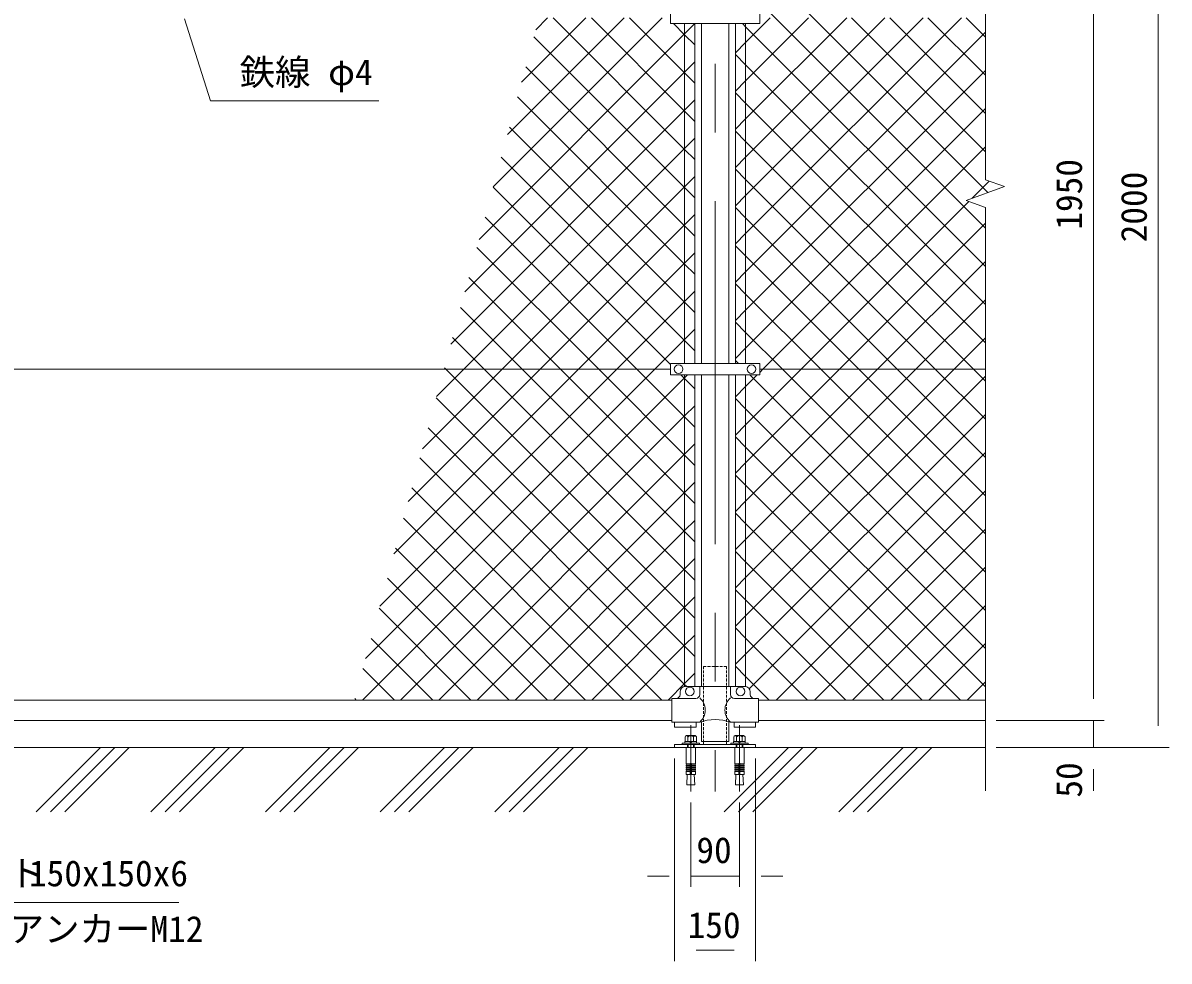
# Model space of a CAD drawing. Units: millimetres, scale not verified. Extents: x -4200 to 4200, y -2970 to 2970.
# Drawn here: x -2664 to -543, y 15 to 1751 of the extents above; entities that cross this region are included whole.
import ezdxf
from ezdxf.enums import TextEntityAlignment as Align

# ---------------------------------------------------------------- set-up
doc = ezdxf.new("R2010")
doc.units = ezdxf.units.MM
doc.header["$LTSCALE"] = 20
doc.linetypes.add('USER1', pattern=[50.8, 31.75, -6.35, 6.35, -6.35])
doc.linetypes.add('USER2', pattern=[0.375, 0.25, -0.125])
for name, color, linetype, lineweight in [('0-0_D-BMK', 2, 'USER1', 13), ('0-1_D-STR1', 1, 'Continuous', 18), ('0-2_D-STR3', 3, 'Continuous', 13), ('0-3_D-STR2', 7, 'Continuous', 9), ('0-4_D-STR-DIM', 7, 'Continuous', 9), ('0-6_D-STR-TXT', 7, 'Continuous', 9), ('0-B_D-BGD', 7, 'Continuous', 9), ('0-D_D-DCR-HCH', 7, 'Continuous', 9)]:
    doc.layers.add(name, color=color, linetype=linetype, lineweight=lineweight)
doc.styles.add('ＭＳ ゴシック', font='')
doc.styles.get('ＭＳ ゴシック').set_extended_font_data('MS Gothic')

msp = doc.modelspace()

# ---------------------------------------------------------------- linework, layer by layer
at = {"layer": '0-0_D-BMK'}
for p, q in [((-1382.72, 2437.06), (-1382.72, 328.6)), ((-1427.72, 451.6), (-1427.72, 328.6)), ((-1337.72, 451.6), (-1337.72, 328.6))]:
    msp.add_line(p, q, dxfattribs=at)
at = {"layer": '0-1_D-STR1'}
for p, q in [((-1408.12, 1749.5), (-1408.12, 1120.5)), ((-1357.32, 1749.5), (-1357.32, 1120.5)), ((-1408.12, 1099.5), (-1408.12, 523)), ((-1357.32, 1099.5), (-1357.32, 523)), ((-3302.72, 498), (-1462.72, 498)), ((-1302.72, 498), (-882.72, 498)), ((-3302.72, 460), (-1462.72, 460)), ((-1408.12, 457), (-1408.12, 421)), ((-1357.32, 457), (-1357.32, 421)), ((-1302.72, 460), (-882.72, 460)), ((-1408.12, 421), (-1357.32, 421))]:
    msp.add_line(p, q, dxfattribs=at)
at = {"layer": '0-2_D-STR3'}
for p, q in [((-1465.22, 1770.5), (-1465.22, 1749.5)), ((-1300.22, 1770.5), (-1300.22, 1749.5)), ((-1300.22, 1749.5), (-1465.22, 1749.5)), ((-1439.22, 1749.5), (-1439.22, 1120.5)), ((-1420.22, 1749.5), (-1420.22, 1120.5)), ((-1345.22, 1749.5), (-1345.22, 1120.5)), ((-1326.22, 1749.5), (-1326.22, 1120.5)), ((-3305.73, 1110), (-1465.22, 1110)), ((-1300.22, 1120.5), (-1465.22, 1120.5)), ((-1465.22, 1120.5), (-1465.22, 1099.5)), ((-1300.22, 1120.5), (-1300.22, 1099.5)), ((-1300.22, 1110), (-882.72, 1110)), ((-1300.22, 1099.5), (-1465.22, 1099.5)), ((-1439.22, 1099.5), (-1439.22, 522.89)), ((-1420.22, 1099.5), (-1420.22, 523)), ((-1345.22, 1099.5), (-1345.22, 523)), ((-1326.22, 1099.5), (-1326.22, 523)), ((-1447.72, 513), (-1447.72, 508)), ((-1437.72, 523), (-1327.72, 523)), ((-1411.27, 523), (-1411.27, 508)), ((-1354.17, 523), (-1354.17, 508)), ((-1317.72, 513), (-1317.72, 508)), ((-1462.72, 501), (-1462.72, 457)), ((-1418.27, 501), (-1462.72, 501)), ((-1302.72, 501), (-1347.17, 501)), ((-1302.72, 501), (-1302.72, 457)), ((-1411.27, 457), (-1462.72, 457)), ((-1457.72, 457), (-1457.72, 447.7)), ((-1417.72, 447.7), (-1457.72, 447.7)), ((-1417.72, 457), (-1417.72, 447.7)), ((-1302.72, 457), (-1354.17, 457)), ((-1347.72, 457), (-1347.72, 447.7)), ((-1307.72, 447.7), (-1347.72, 447.7)), ((-1307.72, 457), (-1307.72, 447.7)), ((-1436.37, 410), (-1419.07, 410)), ((-1404.07, 421), (-1404.07, 416)), ((-1361.37, 421), (-1361.37, 416)), ((-1346.37, 410), (-1329.07, 410))]:
    msp.add_line(p, q, dxfattribs=at)
at = {"layer": '0-2_D-STR3', "linetype": 'USER2'}
for p, q in [((-1404.07, 560), (-1404.07, 421)), ((-1404.07, 560), (-1361.37, 560)), ((-1361.37, 560), (-1361.37, 421))]:
    msp.add_line(p, q, dxfattribs=at)
at = {"layer": '0-2_D-STR3', "lineweight": 18}
for p, q in [((-1438.12, 429.6), (-1438.12, 421.3)), ((-1419.93, 432.1), (-1435.52, 432.1)), ((-1433.72, 432.1), (-1421.72, 432.1)), ((-1432.92, 421.3), (-1432.92, 429.6)), ((-1422.53, 421.3), (-1422.53, 429.6)), ((-1417.33, 421.3), (-1417.33, 429.6)), ((-1348.12, 429.6), (-1348.12, 421.3)), ((-1329.93, 432.1), (-1345.52, 432.1)), ((-1343.72, 432.1), (-1331.72, 432.1)), ((-1342.92, 421.3), (-1342.92, 429.6)), ((-1332.53, 421.3), (-1332.53, 429.6)), ((-1327.33, 421.3), (-1327.33, 429.6)), ((-1443.72, 418.3), (-1443.72, 416)), ((-1411.72, 418.3), (-1443.72, 418.3)), ((-1443.72, 416), (-1411.72, 416)), ((-1416.97, 421.3), (-1438.47, 421.3)), ((-1438.47, 421.3), (-1438.47, 418.3)), ((-1438.47, 418.3), (-1416.97, 418.3)), ((-1438.12, 421.3), (-1417.33, 421.3)), ((-1436.37, 410), (-1436.37, 379.96)), ((-1433.72, 416), (-1433.72, 410)), ((-1432.64, 410), (-1432.64, 416)), ((-1429.22, 421.3), (-1428.42, 418.3)), ((-1426.22, 418.3), (-1427.03, 421.3)), ((-1422.8, 410), (-1422.8, 416)), ((-1421.72, 410), (-1421.72, 416)), ((-1419.07, 410), (-1419.07, 379.96)), ((-1416.97, 418.3), (-1416.97, 421.3)), ((-1411.72, 416), (-1411.72, 418.3)), ((-1353.72, 418.3), (-1353.72, 416)), ((-1321.72, 418.3), (-1353.72, 418.3)), ((-1353.72, 416), (-1321.72, 416)), ((-1326.97, 421.3), (-1348.47, 421.3)), ((-1348.47, 421.3), (-1348.47, 418.3)), ((-1348.47, 418.3), (-1326.97, 418.3)), ((-1348.12, 421.3), (-1327.33, 421.3)), ((-1346.37, 410), (-1346.37, 379.96)), ((-1343.72, 416), (-1343.72, 410)), ((-1342.64, 410), (-1342.64, 416)), ((-1339.22, 421.3), (-1338.42, 418.3)), ((-1336.22, 418.3), (-1337.03, 421.3)), ((-1332.8, 410), (-1332.8, 416)), ((-1331.72, 410), (-1331.72, 416)), ((-1329.07, 410), (-1329.07, 379.96)), ((-1326.97, 418.3), (-1326.97, 421.3)), ((-1321.72, 416), (-1321.72, 418.3)), ((-1428.72, 379.96), (-1436.37, 379.96)), ((-1436.37, 377.46), (-1435.94, 379.92)), ((-1436.37, 377.46), (-1428.72, 377.46)), ((-1436.37, 377.46), (-1436.37, 375.96)), ((-1436.37, 375.96), (-1428.72, 375.96)), ((-1436.37, 373.46), (-1435.94, 375.92)), ((-1436.37, 373.46), (-1428.72, 373.46)), ((-1436.37, 373.46), (-1436.37, 371.96)), ((-1436.37, 371.96), (-1428.72, 371.96)), ((-1436.37, 369.46), (-1435.94, 371.92)), ((-1436.37, 369.46), (-1428.72, 369.46)), ((-1436.37, 369.46), (-1436.37, 367.96)), ((-1436.37, 365.5), (-1435.94, 367.96)), ((-1436.37, 367.96), (-1428.72, 367.96)), ((-1436.37, 365.5), (-1428.72, 365.5)), ((-1436.37, 365.5), (-1436.37, 360)), ((-1428.72, 379.96), (-1428.72, 360)), ((-1426.72, 379.96), (-1419.07, 379.96)), ((-1426.72, 379.96), (-1426.72, 360)), ((-1419.07, 377.46), (-1426.72, 377.46)), ((-1419.07, 375.96), (-1426.72, 375.96)), ((-1419.07, 373.46), (-1426.72, 373.46)), ((-1419.07, 371.96), (-1426.72, 371.96)), ((-1419.07, 369.46), (-1426.72, 369.46)), ((-1419.07, 367.96), (-1426.72, 367.96)), ((-1419.07, 365.5), (-1426.72, 365.5)), ((-1419.07, 377.46), (-1419.51, 379.92)), ((-1419.07, 373.46), (-1419.51, 375.92)), ((-1419.07, 369.46), (-1419.51, 371.92)), ((-1419.07, 365.5), (-1419.51, 367.96)), ((-1419.07, 377.46), (-1419.07, 375.96)), ((-1419.07, 373.46), (-1419.07, 371.96)), ((-1419.07, 369.46), (-1419.07, 367.96)), ((-1419.07, 365.5), (-1419.07, 360)), ((-1338.72, 379.96), (-1346.37, 379.96)), ((-1346.37, 377.46), (-1345.94, 379.92)), ((-1346.37, 377.46), (-1338.72, 377.46)), ((-1346.37, 377.46), (-1346.37, 375.96)), ((-1346.37, 375.96), (-1338.72, 375.96)), ((-1346.37, 373.46), (-1345.94, 375.92)), ((-1346.37, 373.46), (-1338.72, 373.46)), ((-1346.37, 373.46), (-1346.37, 371.96)), ((-1346.37, 371.96), (-1338.72, 371.96)), ((-1346.37, 369.46), (-1345.94, 371.92)), ((-1346.37, 369.46), (-1338.72, 369.46)), ((-1346.37, 369.46), (-1346.37, 367.96)), ((-1346.37, 365.5), (-1345.94, 367.96)), ((-1346.37, 367.96), (-1338.72, 367.96)), ((-1346.37, 365.5), (-1338.72, 365.5)), ((-1346.37, 365.5), (-1346.37, 360)), ((-1338.72, 379.96), (-1338.72, 360)), ((-1336.72, 379.96), (-1329.07, 379.96)), ((-1336.72, 379.96), (-1336.72, 360)), ((-1329.07, 377.46), (-1336.72, 377.46)), ((-1329.07, 375.96), (-1336.72, 375.96)), ((-1329.07, 373.46), (-1336.72, 373.46)), ((-1329.07, 371.96), (-1336.72, 371.96)), ((-1329.07, 369.46), (-1336.72, 369.46)), ((-1329.07, 367.96), (-1336.72, 367.96)), ((-1329.07, 365.5), (-1336.72, 365.5)), ((-1329.07, 377.46), (-1329.51, 379.92)), ((-1329.07, 373.46), (-1329.51, 375.92)), ((-1329.07, 369.46), (-1329.51, 371.92)), ((-1329.07, 365.5), (-1329.51, 367.96)), ((-1329.07, 377.46), (-1329.07, 375.96)), ((-1329.07, 373.46), (-1329.07, 371.96)), ((-1329.07, 369.46), (-1329.07, 367.96)), ((-1329.07, 365.5), (-1329.07, 360)), ((-1436.37, 360), (-1419.07, 360)), ((-1434.22, 360), (-1435.3, 340.9)), ((-1420.15, 340.9), (-1435.3, 340.9)), ((-1421.23, 360), (-1420.15, 340.9)), ((-1346.37, 360), (-1329.07, 360)), ((-1344.22, 360), (-1345.3, 340.9)), ((-1330.15, 340.9), (-1345.3, 340.9)), ((-1331.23, 360), (-1330.15, 340.9))]:
    msp.add_line(p, q, dxfattribs=at)
at = {"layer": '0-2_D-STR3'}
msp.add_lwpolyline([(-1457.72, 410), (-1307.72, 410), (-1307.72, 416), (-1457.72, 416)], close=True, dxfattribs=at)
for centre in [(-1450.22, 1110), (-1315.22, 1110), (-1429.72, 514), (-1335.72, 514)]:
    msp.add_circle(centre, 8, dxfattribs=at)
for centre, radius, start, end in [((-1437.72, 513), 10, 90, 180), ((-1327.72, 513), 10, 0, 90), ((-1454.72, 508), 7, 270, 0), ((-1418.27, 508), 7, 270, 0), ((-1430.4, 479.44), 29.48, 310.4464, 49.5536), ((-1335.05, 479.44), 29.48, 130.4464, 229.5536), ((-1347.17, 508), 7, 180, 270), ((-1310.72, 508), 7, 180, 270), ((-1382.72, 376.51), 85.4, 70.46947, 109.53053)]:
    msp.add_arc(centre, radius, start, end, dxfattribs=at)
at = {"layer": '0-2_D-STR3', "lineweight": 18}
for centre, radius, start, end in [((-1435.52, 429.5), 2.6, 2.20423, 177.79577), ((-1427.72, 425.45), 6.65, 38.61324, 141.38676), ((-1419.93, 429.5), 2.6, 2.20423, 177.79577), ((-1345.52, 429.5), 2.6, 2.20423, 177.79577), ((-1337.72, 425.45), 6.65, 38.61324, 141.38676), ((-1329.93, 429.5), 2.6, 2.20423, 177.79577), ((-1427.72, 379.96), 1, 0, 180), ((-1337.72, 379.96), 1, 0, 180)]:
    msp.add_arc(centre, radius, start, end, dxfattribs=at)
at = {"layer": '0-3_D-STR2'}
for p, q in [((-1793.29, 1447.24), (-1480.53, 1760)), ((-1767.05, 1544.19), (-1551.24, 1760)), ((-1740.81, 1641.14), (-1621.95, 1760)), ((-1714.57, 1738.09), (-1692.66, 1760)), ((-1439.22, 1516.85), (-1682.38, 1760)), ((-1439.22, 1587.56), (-1611.67, 1760)), ((-1439.22, 1658.27), (-1540.96, 1760)), ((-1326.22, 1714.42), (-1280.64, 1760)), ((-1326.22, 1643.71), (-1209.93, 1760)), ((-1326.22, 1573), (-1139.22, 1760)), ((-1326.22, 1502.29), (-1068.51, 1760)), ((-1326.22, 1431.58), (-997.8, 1760)), ((-1326.22, 1360.86), (-927.09, 1760)), ((-882.72, 1512.42), (-1130.3, 1760)), ((-882.72, 1583.13), (-1059.59, 1760)), ((-882.72, 1653.84), (-988.88, 1760)), ((-882.72, 1724.55), (-918.17, 1760)), ((-1439.22, 1446.14), (-1718.11, 1725.02)), ((-1326.22, 1290.15), (-882.72, 1733.65)), ((-1345.22, 1695.42), (-1326.22, 1714.42)), ((-1439.22, 1659.89), (-1420.22, 1678.89)), ((-1326.22, 1673.08), (-1345.22, 1692.08)), ((-1845.77, 1253.34), (-1439.22, 1659.89)), ((-1439.22, 1375.42), (-1733.17, 1669.37)), ((-1420.22, 1639.27), (-1439.22, 1658.27)), ((-882.72, 1229.58), (-1326.22, 1673.08)), ((-1326.22, 1219.44), (-882.72, 1662.94)), ((-1345.22, 1624.71), (-1326.22, 1643.71)), ((-1439.22, 1304.71), (-1748.23, 1613.72)), ((-1326.22, 1602.37), (-1345.22, 1621.37)), ((-1439.22, 1589.17), (-1420.22, 1608.17)), ((-882.72, 1158.87), (-1326.22, 1602.37)), ((-1326.22, 1148.73), (-882.72, 1592.23)), ((-1872.01, 1156.39), (-1439.22, 1589.17)), ((-1420.22, 1568.56), (-1439.22, 1587.56)), ((-1345.22, 1554), (-1326.22, 1573)), ((-1439.22, 1234), (-1763.29, 1558.07)), ((-1326.22, 1531.66), (-1345.22, 1550.66)), ((-1439.22, 1518.46), (-1420.22, 1537.46)), ((-904.57, 1110), (-1326.22, 1531.66)), ((-1847.69, 1110), (-1439.22, 1518.46)), ((-1420.22, 1497.85), (-1439.22, 1516.85)), ((-1439.22, 1163.29), (-1778.36, 1502.42)), ((-1345.22, 1483.29), (-1326.22, 1502.29)), ((-1439.22, 1447.75), (-1420.22, 1466.75)), ((-1326.22, 1460.95), (-1345.22, 1479.95)), ((-1465.22, 1118.58), (-1793.42, 1446.77)), ((-1776.98, 1110), (-1439.22, 1447.75)), ((-1420.22, 1427.14), (-1439.22, 1446.14)), ((-975.28, 1110), (-1326.22, 1460.95)), ((-907.58, 1425.95), (-875.51, 1458.03)), ((-1345.22, 1412.58), (-1326.22, 1431.58)), ((-1326.22, 1390.24), (-1345.22, 1409.24)), ((-1527.35, 1110), (-1808.48, 1391.12)), ((-1439.22, 1377.04), (-1420.22, 1396.04)), ((-1045.99, 1110), (-1326.22, 1390.24)), ((-1152.83, 1110), (-882.72, 1380.1)), ((-1706.27, 1110), (-1439.22, 1377.04)), ((-1420.22, 1356.42), (-1439.22, 1375.42)), ((-1345.22, 1341.86), (-1326.22, 1360.86)), ((-1326.22, 1319.53), (-1345.22, 1338.53)), ((-1598.06, 1110), (-1823.54, 1335.47)), ((-1439.22, 1306.33), (-1420.22, 1325.33)), ((-1116.7, 1110), (-1326.22, 1319.53)), ((-1635.56, 1110), (-1439.22, 1306.33)), ((-1420.22, 1285.71), (-1439.22, 1304.71)), ((-1082.11, 1110), (-882.72, 1309.39)), ((-1668.77, 1110), (-1838.6, 1279.83)), ((-1345.22, 1271.15), (-1326.22, 1290.15)), ((-1439.22, 1235.62), (-1420.22, 1254.62)), ((-1326.22, 1248.82), (-1345.22, 1267.82)), ((-1564.85, 1110), (-1439.22, 1235.62)), ((-1420.22, 1215), (-1439.22, 1234)), ((-1187.41, 1110), (-1326.22, 1248.82)), ((-1011.4, 1110), (-882.72, 1238.68)), ((-1739.48, 1110), (-1853.66, 1224.18)), ((-1345.22, 1200.44), (-1326.22, 1219.44)), ((-1326.22, 1178.1), (-1345.22, 1197.1)), ((-1810.2, 1110), (-1868.72, 1168.53)), ((-1439.22, 1164.91), (-1420.22, 1183.91)), ((-1258.12, 1110), (-1326.22, 1178.1)), ((-940.69, 1110), (-882.72, 1167.97)), ((-1494.14, 1110), (-1439.22, 1164.91)), ((-1420.22, 1144.29), (-1439.22, 1163.29)), ((-1345.22, 1129.73), (-1326.22, 1148.73)), ((-1339.33, 1120.5), (-1345.22, 1126.39)), ((-2029.44, 574.7), (-1494.14, 1110)), ((-2003.2, 671.65), (-1564.85, 1110)), ((-1976.96, 768.59), (-1635.56, 1110)), ((-1950.72, 865.54), (-1706.27, 1110)), ((-1924.48, 962.49), (-1776.98, 1110)), ((-1898.25, 1059.44), (-1847.69, 1110)), ((-1880.91, 1110), (-1883.78, 1112.88)), ((-1439.22, 668.32), (-1880.91, 1110)), ((-1439.22, 739.03), (-1810.2, 1110)), ((-1439.22, 809.74), (-1739.48, 1110)), ((-1439.22, 880.45), (-1668.77, 1110)), ((-1439.22, 951.16), (-1598.06, 1110)), ((-1439.22, 1021.87), (-1527.35, 1110)), ((-1326.22, 936.6), (-1152.83, 1110)), ((-1326.22, 865.89), (-1082.11, 1110)), ((-1326.22, 795.18), (-1011.4, 1110)), ((-1326.22, 724.47), (-940.69, 1110)), ((-882.72, 734.6), (-1258.12, 1110)), ((-882.72, 805.32), (-1187.41, 1110)), ((-882.72, 876.03), (-1116.7, 1110)), ((-882.72, 946.74), (-1045.99, 1110)), ((-882.72, 1017.45), (-975.28, 1110)), ((-882.72, 1088.16), (-904.57, 1110)), ((-1326.22, 653.76), (-882.72, 1097.26)), ((-882.72, 663.89), (-1318.33, 1099.5)), ((-1439.22, 1023.49), (-1420.22, 1042.49)), ((-1326.22, 1036.68), (-1345.22, 1055.68)), ((-1964.71, 498), (-1439.22, 1023.49)), ((-1420.22, 1002.87), (-1439.22, 1021.87)), ((-882.72, 593.18), (-1326.22, 1036.68)), ((-1326.22, 583.05), (-882.72, 1026.55)), ((-1326.22, 965.97), (-1345.22, 984.97)), ((-1439.22, 952.78), (-1420.22, 971.78)), ((-882.72, 522.47), (-1326.22, 965.97)), ((-1319.68, 518.88), (-882.72, 955.84)), ((-1481.04, 498), (-1928.97, 945.93)), ((-1894, 498), (-1439.22, 952.78)), ((-1420.22, 932.16), (-1439.22, 951.16)), ((-1345.22, 917.6), (-1326.22, 936.6)), ((-1326.22, 895.26), (-1345.22, 914.26)), ((-1439.22, 882.07), (-1420.22, 901.07)), ((-928.96, 498), (-1326.22, 895.26)), ((-1551.75, 498), (-1944.03, 890.28)), ((-1823.29, 498), (-1439.22, 882.07)), ((-1420.22, 861.45), (-1439.22, 880.45)), ((-1269.85, 498), (-882.72, 885.13)), ((-1345.22, 846.89), (-1326.22, 865.89)), ((-1622.46, 498), (-1959.09, 834.63)), ((-1439.22, 811.36), (-1420.22, 830.36)), ((-1326.22, 824.55), (-1345.22, 843.55)), ((-1752.58, 498), (-1439.22, 811.36)), ((-1420.22, 790.74), (-1439.22, 809.74)), ((-999.67, 498), (-1326.22, 824.55)), ((-1199.14, 498), (-882.72, 814.41)), ((-1345.22, 776.18), (-1326.22, 795.18)), ((-1693.17, 498), (-1974.15, 778.98)), ((-1326.22, 753.84), (-1345.22, 772.84)), ((-1439.22, 740.65), (-1420.22, 759.65)), ((-1070.38, 498), (-1326.22, 753.84)), ((-1128.43, 498), (-882.72, 743.7)), ((-1763.88, 498), (-1989.21, 723.33)), ((-1681.87, 498), (-1439.22, 740.65)), ((-1420.22, 720.03), (-1439.22, 739.03)), ((-1345.22, 705.47), (-1326.22, 724.47)), ((-1326.22, 683.13), (-1345.22, 702.13)), ((-1439.22, 669.94), (-1420.22, 688.94)), ((-1141.09, 498), (-1326.22, 683.13)), ((-1834.59, 498), (-2004.27, 667.68)), ((-1611.16, 498), (-1439.22, 669.94)), ((-1420.22, 649.32), (-1439.22, 668.32)), ((-1057.72, 498), (-882.72, 672.99)), ((-1345.22, 634.76), (-1326.22, 653.76)), ((-1439.22, 599.23), (-1420.22, 618.23)), ((-1326.22, 612.42), (-1345.22, 631.42)), ((-1905.3, 498), (-2019.33, 612.03)), ((-1540.45, 498), (-1439.22, 599.23)), ((-1211.81, 498), (-1326.22, 612.42)), ((-987.01, 498), (-882.72, 602.28)), ((-1345.22, 564.05), (-1326.22, 583.05)), ((-1976.01, 498), (-2034.4, 556.38)), ((-1326.22, 541.71), (-1345.22, 560.71)), ((-1439.22, 528.51), (-1420.22, 547.51)), ((-1282.52, 498), (-1326.22, 541.71)), ((-916.3, 498), (-882.72, 531.57)), ((-1469.74, 498), (-1439.22, 528.51)), ((-2046.72, 498), (-2049.46, 500.73))]:
    msp.add_line(p, q, dxfattribs=at)
for points in [[(-877.8, 1436.79), (-1201.01, 1760), (-1326.22, 1885.21), (-1345.22, 1904.21)], [(-882.72, 1371), (-1271.72, 1760), (-1326.22, 1814.5), (-1345.22, 1833.5)], [(-1819.53, 1350.29), (-1439.22, 1730.6), (-1420.32, 1749.5)], [(-1420.22, 1709.98), (-1439.22, 1728.98), (-1459.75, 1749.5)], [(-882.72, 1300.29), (-1326.22, 1743.79), (-1331.93, 1749.5)], [(-1300.22, 1104.02), (-1294.25, 1110), (-882.72, 1521.52)], [(-1345.22, 988.31), (-1326.22, 1007.31), (-1223.54, 1110), (-913.12, 1420.41)], [(-2035.42, 498), (-1439.22, 1094.2), (-1433.92, 1099.5)], [(-1420.22, 1073.58), (-1439.22, 1092.58), (-1446.14, 1099.5)], [(-1345.22, 1059.02), (-1326.22, 1078.02), (-1304.75, 1099.5)], [(-1420.22, 578.61), (-1439.22, 597.61), (-1898.85, 1057.23)], [(-1435.33, 523), (-1439.22, 526.9), (-1913.91, 1001.58)]]:
    msp.add_lwpolyline(points, dxfattribs=at)
at = {"layer": '0-4_D-STR-DIM'}
for p, q in [((-882.72, 2435), (-882.72, 1460.65)), ((-682.72, 2370), (-682.72, 500)), ((-562.72, 2370), (-562.72, 450)), ((-917.96, 1422.17), (-847.49, 1447.83)), ((-847.49, 1447.83), (-882.72, 1460.65)), ((-882.72, 1409.35), (-917.96, 1422.17)), ((-882.72, 1409.35), (-882.72, 330)), ((-682.72, 500), (-682.72, 540)), ((-862.72, 460), (-662.72, 460)), ((-862.72, 460), (-662.72, 460)), ((-682.72, 460), (-682.72, 410)), ((-862.72, 410), (-662.72, 410)), ((-862.72, 410), (-542.72, 410)), ((-1457.72, 390), (-1457.72, 14.99)), ((-1307.72, 390), (-1307.72, 14.99)), ((-682.72, 370), (-682.72, 330)), ((-1427.72, 308.6), (-1427.72, 152.17)), ((-1337.72, 308.6), (-1337.72, 152.17)), ((-1467.72, 172.17), (-1507.72, 172.17)), ((-1427.72, 172.17), (-1337.72, 172.17)), ((-1297.72, 172.17), (-1257.72, 172.17)), ((-1417.72, 34.99), (-1347.72, 34.99))]:
    msp.add_line(p, q, dxfattribs=at)
at = {"layer": '0-6_D-STR-TXT'}
for points in [[(-2005.06, 1606.37), (-2316.39, 1606.37), (-2364.48, 1758.09)], [(-2374.89, 123.52), (-3066.67, 123.52), (-3317.14, 411.15)]]:
    msp.add_lwpolyline(points, dxfattribs=at)
at = {"layer": '0-B_D-BGD'}
msp.add_line((-3707.72, 410), (-882.72, 410), dxfattribs=at)
at = {"layer": '0-D_D-DCR-HCH'}
for p, q in [((-2638.92, 290.94), (-2519.86, 410)), ((-2612.41, 290.94), (-2493.34, 410)), ((-2585.89, 290.94), (-2466.83, 410)), ((-2426.79, 290.94), (-2307.73, 410)), ((-2400.27, 290.94), (-2281.21, 410)), ((-2373.76, 290.94), (-2254.7, 410)), ((-2214.66, 290.94), (-2095.6, 410)), ((-2188.14, 290.94), (-2069.08, 410)), ((-2161.63, 290.94), (-2042.56, 410)), ((-2002.53, 290.94), (-1883.46, 410)), ((-1976.01, 290.94), (-1856.95, 410)), ((-1949.49, 290.94), (-1830.43, 410)), ((-1790.39, 290.94), (-1671.33, 410)), ((-1763.88, 290.94), (-1644.82, 410)), ((-1737.36, 290.94), (-1618.3, 410)), ((-1366.13, 290.94), (-1247.07, 410)), ((-1339.61, 290.94), (-1220.55, 410)), ((-1313.1, 290.94), (-1194.04, 410)), ((-1154, 290.94), (-1034.94, 410)), ((-1127.48, 290.94), (-1008.42, 410)), ((-1100.97, 290.94), (-981.9, 410))]:
    msp.add_line(p, q, dxfattribs=at)

# ---------------------------------------------------------------- texts
at = {"layer": '0-4_D-STR-DIM', "style": 'ＭＳ ゴシック'}
for s, p in [('1950', (-689.47, 1368.1)), ('2000', (-569.47, 1344.75)), ('50', (-689.47, 317.37))]:
    msp.add_text(s, height=48.09, rotation=90, dxfattribs=at).set_placement(p, align=Align.BOTTOM_LEFT)
for s, p in [('90', (-1417.47, 181.84)), ('150', (-1433.65, 43.13))]:
    msp.add_text(s, height=48.09, dxfattribs=at).set_placement(p, align=Align.BOTTOM_LEFT)
at = {"layer": '0-6_D-STR-TXT', "style": 'ＭＳ ゴシック'}
for s, p in [('鉄線 φ4', (-2262.67, 1621.24)), ('ベースプレート', (-3083.36, 138.92)), (' 150x150x6', (-2685.19, 138.92)), ('他穿孔めねじアンカーM12', (-3083.6, 35.9))]:
    msp.add_text(s, height=48.09, dxfattribs=at).set_placement(p, align=Align.BOTTOM_LEFT)

doc.saveas('drawing.dxf')
